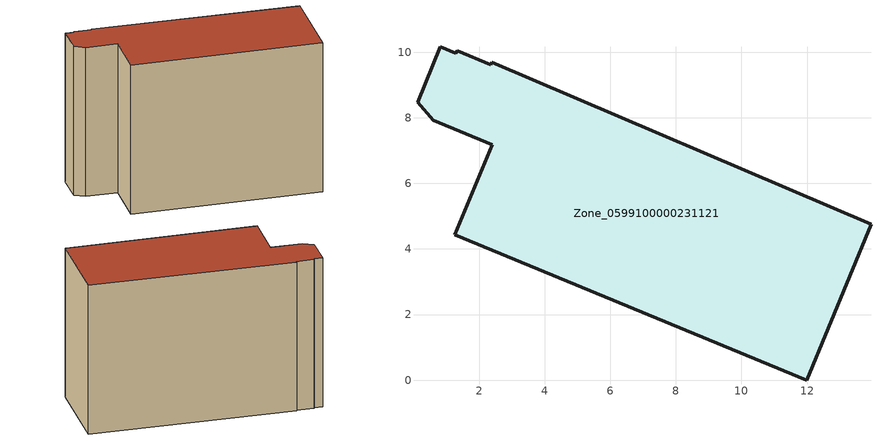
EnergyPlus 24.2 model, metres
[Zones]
Zone_0599100000231121
 floor ground (C_G): 13.95,4.75 11.99,0 1.25,4.43 2.4,7.18 0.6,7.92 0.12,8.47 0.82,10.16 1.28,9.97 1.34,10.04 2.35,9.62 2.38,9.69 z0
 wall outside (C_F): 11.99,0 13.95,4.75 2.38,9.69 2.35,9.62 1.34,10.04 1.28,9.97 0.82,10.16 0.12,8.47 0.6,7.92 2.4,7.18 1.25,4.43 11.99,0 z0:9.67
 roof outside (C_R): 1.28,9.97 0.82,10.16 0.12,8.47 0.6,7.92 2.4,7.18 1.25,4.43 11.99,0 13.95,4.75 2.38,9.69 2.35,9.62 1.34,10.04 z9.67
[BUILDING]
Pand.0599100000231121: North Axis=0; Terrain=City; Loads Convergence Tolerance Value=0.04; Temperature Convergence Tolerance Value=0.4; Solar Distribution=FullExterior; Maximum Number of Warmup Days=25; Minimum Number of Warmup Days=1
[Site:Location]
Rotterdam.The.Hague.AP_ZH_NLD Design_Conditions: Latitude=51.96; Longitude=4.45; Time Zone=1; Elevation=-4.5
[SITE:GROUNDTEMPERATURE:BUILDINGSURFACE]
18, 18, 18, 18, 18, 18, 18, 18, 18, 18, 18, 18
[MATERIAL] Thermal Absorptance=0.9; Solar Absorptance=0.7; Visible Absorptance=0.7
Name | Roughness | Thickness | Conductivity | Density | Specific Heat
G.TI.1946 | MediumSmooth | 0.15 | 1 | 540 | 1210
F.TI.1946 | Rough | 0.3 | 0.857143 | 1920 | 840
R.TI.1946 | MediumRough | 0.2 | 0.1 | 1500 | 1000
[CONSTRUCTION]
C_G: G.TI.1946
C_F: F.TI.1946
C_R: R.TI.1946
[ZONE]
Zone_0599100000231121: Type=1; Multiplier=1; Ceiling Height=Autocalculate; Volume=Autocalculate; Floor Area=autocalculate; Part of Total Floor Area=Yes
[ZONEINFILTRATION:DESIGNFLOWRATE]
Infil_Zone_0599100000231121: Zone or ZoneList or Space or SpaceList=Zone_0599100000231121; Schedule=AlwaysOn; Design Flow Rate Calculation Method=Flow/Area; Flow Rate per Floor Area=0.003; Constant Term Coefficient=1; Temperature Term Coefficient=0; Velocity Term Coefficient=0; Velocity Squared Term Coefficient=0
[HVACTEMPLATE:ZONE:IDEALLOADSAIRSYSTEM]
Zone_0599100000231121: Maximum Heating Supply Air Temperature=50; Minimum Cooling Supply Air Temperature=13; Maximum Heating Supply Air Humidity Ratio=0.0156; Minimum Cooling Supply Air Humidity Ratio=0.0077; Heating Limit=NoLimit; Cooling Limit=NoLimit; Dehumidification Control Type=ConstantSensibleHeatRatio; Cooling Sensible Heat Ratio=0.7; Dehumidification Setpoint=60; Humidification Control Type=None; Humidification Setpoint=30; Outdoor Air Method=None; Outdoor Air Flow Rate per Person=0.00944; Outdoor Air Flow Rate per Zone Floor Area=0; Outdoor Air Flow Rate per Zone=0; Demand Controlled Ventilation Type=None; Outdoor Air Economizer Type=NoEconomizer; Heat Recovery Type=None; Sensible Heat Recovery Effectiveness=0.7; Latent Heat Recovery Effectiveness=0.65
[ZONECONTROL:THERMOSTAT]
ThermostatControl_Zone_0599100000231121: Zone or ZoneList=Zone_0599100000231121; Control Type Schedule=DualSetpointControlType; Control 1=Thermostat_Zone_0599100000231121; Temperature Difference Between Cutout And Setpoint=0
[THERMOSTATSETPOINT:DUALSETPOINT]
Thermostat_Zone_0599100000231121: Heating Setpoint Temperature Schedule=HeatingSetpoint_Zone_0599100000231121; Cooling Setpoint Temperature Schedule=CoolingSetpoint_Zone_0599100000231121
[SCHEDULE:COMPACT]
HeatingSetpoint_Zone_0599100000231121: Through: 12/31, For: AllDays, Until: 24:00, 21
CoolingSetpoint_Zone_0599100000231121: Through: 12/31, For: AllDays, Until: 24:00, 24
DualSetpointControlType: Through: 12/31, For: AllDays, Until: 24:00, 4
AlwaysOn: Through: 12/31, For: AllDays, Until: 24:00, 1
